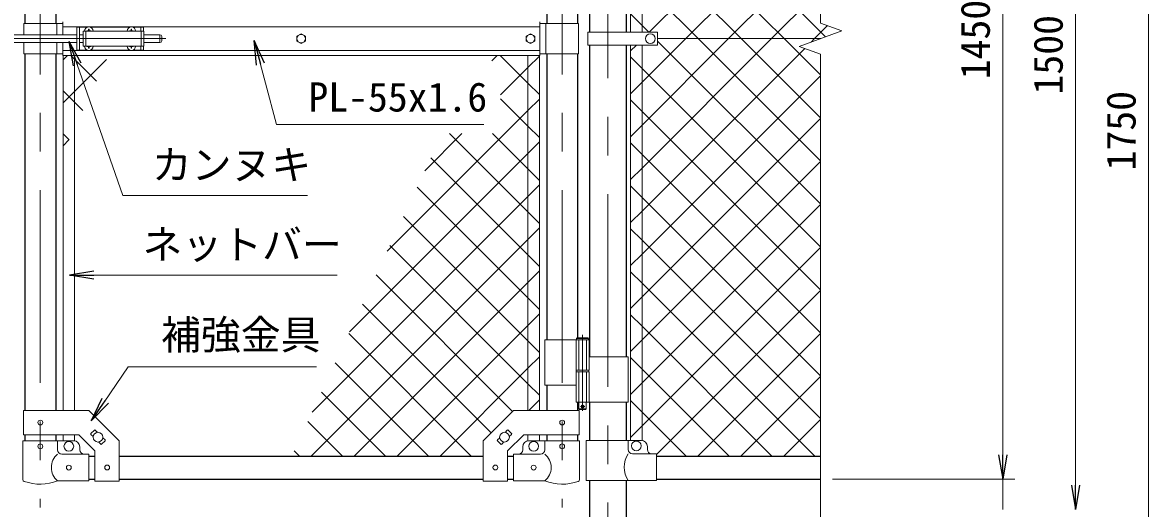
# Model space of a CAD drawing. Units: millimetres, scale not verified. Extents: x -4200 to 4200, y -2970 to 2970.
# Drawn here: x -2565 to -712, y -537 to 263 of the extents above; entities that cross this region are included whole.
import ezdxf
from ezdxf.enums import TextEntityAlignment as Align

# ---------------------------------------------------------------- set-up
doc = ezdxf.new("R2010")
doc.units = ezdxf.units.MM
doc.header["$LTSCALE"] = 10
doc.linetypes.add('DASHED', pattern=[7.5, 6, -1.5])
doc.linetypes.add('USER1', pattern=[50.8, 31.75, -6.35, 6.35, -6.35])
for name, color, linetype, lineweight in [('0-1_D-BMK', 2, 'USER1', 13), ('0-2_D-STR1', 1, 'Continuous', 25), ('0-3_D-STR3', 3, 'Continuous', 13), ('0-7_D-STR-DIM', 7, 'Continuous', 13), ('0-A_D-STR-TXT', 7, 'Continuous', 13), ('0-B_D-STR2', 7, 'Continuous', 13)]:
    doc.layers.add(name, color=color, linetype=linetype, lineweight=lineweight)
doc.layers.add('0-8_0', color=7, linetype='Continuous')
doc.styles.add('ＭＳ ゴシック', font='')
doc.styles.get('ＭＳ ゴシック').set_extended_font_data('MS Gothic')

# ---------------------------------------------------------------- blocks, each defined once
blk = doc.blocks.new('_Open')
at = {"layer": '0-8_0'}
blk.add_line((-10, 1.667), (0, 0), dxfattribs=at)
blk.add_lwpolyline([(-10, -1.667), (0, 0), (-10, 0)], dxfattribs=at)

msp = doc.modelspace()

# ---------------------------------------------------------------- linework, layer by layer
at = {"layer": '0-1_D-BMK'}
for p, q in [((-2535.9, 1003.1), (-2535.9, -535.29)), ((-1676.7, 1003.1), (-1676.7, -535.29)), ((-1601.55, 996.61), (-1601.55, -799.21)), ((-2646.59, 236.37), (-2326.59, 236.37)), ((-1643.14, -251.21), (-1643.14, -376.1)), ((-1646.76, -369.13), (-1639.51, -369.13))]:
    msp.add_line(p, q, dxfattribs=at)
at = {"layer": '0-2_D-STR1'}
for p, q in [((-2561.3, 848.32), (-2561.3, 261.37)), ((-2510.5, 848.32), (-2510.5, 261.37)), ((-1702.1, 731.87), (-1702.1, 261.37)), ((-1651.3, 703.87), (-1651.3, 261.37)), ((-1631.8, 703.87), (-1631.8, 246.87)), ((-1571.3, 703.87), (-1571.3, 246.87)), ((-1631.8, 225.87), (-1631.8, -287.13)), ((-1571.3, 225.87), (-1571.3, -287.13)), ((-2561.3, 211.37), (-2561.3, -375.58)), ((-2510.5, 211.37), (-2510.5, -375.58)), ((-1702.1, 211.37), (-1702.1, -259.13)), ((-1651.3, 211.37), (-1651.3, -256.13)), ((-1702.1, -334.13), (-1702.1, -375.58)), ((-1651.3, -362.13), (-1651.3, -375.58)), ((-1631.8, -362.13), (-1631.8, -424.93)), ((-1571.3, -362.13), (-1571.3, -424.93)), ((-2561.3, -415.58), (-2561.3, -425.63)), ((-2510.5, -415.58), (-2510.5, -425.63)), ((-1702.1, -415.58), (-1702.1, -425.63)), ((-1651.3, -415.58), (-1651.3, -425.63)), ((-2455.9, -450.63), (-2445.9, -450.63)), ((-2405.9, -450.63), (-1806.7, -450.63)), ((-1766.7, -450.63), (-1756.7, -450.63)), ((-1521.55, -450.63), (-1251.55, -450.63)), ((-2455.9, -488.63), (-2445.9, -488.63)), ((-2405.9, -488.63), (-1806.7, -488.63)), ((-1766.7, -488.63), (-1756.7, -488.63)), ((-1631.8, -490.93), (-1631.8, -788.63)), ((-1571.3, -490.93), (-1571.3, -788.63)), ((-1521.55, -488.63), (-1251.55, -488.63))]:
    msp.add_line(p, q, dxfattribs=at)
at = {"layer": '0-3_D-STR3'}
for p, q in [((-1564.05, 899.07), (-1564.05, 246.87)), ((-1545.05, 899.07), (-1545.05, 246.87)), ((-2562.9, 261.37), (-2562.9, 242.87)), ((-2562.9, 261.37), (-2498.8, 261.37)), ((-2508.9, 261.37), (-2508.9, 242.87)), ((-2498.8, 242.87), (-2498.8, 263.87)), ((-1713.8, 208.87), (-1713.8, 263.87)), ((-1649.7, 261.37), (-1713.8, 261.37)), ((-1703.7, 261.37), (-1703.7, 211.37)), ((-1649.7, 261.37), (-1649.7, 211.37)), ((-2599.25, 242.87), (-2475.9, 242.87)), ((-2498.8, 255.87), (-1713.8, 255.87)), ((-2475.9, 255.37), (-2475.9, 217.37)), ((-2475.9, 255.37), (-2458.49, 255.37)), ((-2471.4, 255.37), (-2471.4, 217.37)), ((-2471.4, 242.87), (-2465.4, 242.87)), ((-2465.4, 248.87), (-2465.4, 223.87)), ((-2465.4, 248.87), (-2365.4, 248.87)), ((-2457.75, 249.28), (-2459.05, 249.26)), ((-2459.05, 249.26), (-2459.05, 248.87)), ((-2456.29, 252.02), (-2456.31, 250.72)), ((-2456.29, 252.02), (-2455.5, 252.02)), ((-2455.5, 252.02), (-2455.48, 250.72)), ((-2453.3, 255.37), (-2388.49, 255.37)), ((-2387.75, 249.28), (-2389.05, 249.26)), ((-2389.05, 249.26), (-2389.05, 248.87)), ((-2386.29, 252.02), (-2386.31, 250.72)), ((-2386.29, 252.02), (-2385.5, 252.02)), ((-2385.5, 252.02), (-2385.48, 250.72)), ((-2384.04, 249.28), (-2382.75, 249.26)), ((-2383.3, 255.37), (-2365.9, 255.37)), ((-2382.75, 249.26), (-2382.75, 248.87)), ((-2370.4, 255.37), (-2370.4, 248.87)), ((-2365.9, 255.37), (-2365.9, 248.87)), ((-2365.4, 248.87), (-2365.4, 223.87)), ((-2365.4, 242.87), (-2338.9, 242.87)), ((-2338.9, 242.87), (-2338.9, 229.87)), ((-1634.35, 246.87), (-1634.35, 225.87)), ((-1634.35, 246.87), (-1519.55, 246.87)), ((-1519.55, 246.87), (-1519.55, 225.87)), ((-2599.25, 229.87), (-2475.9, 229.87)), ((-2562.9, 229.87), (-2562.9, 211.37)), ((-2508.9, 229.87), (-2508.9, 211.37)), ((-2498.8, 208.87), (-2498.8, 229.87)), ((-2471.4, 229.87), (-2465.4, 229.87)), ((-2465.4, 223.87), (-2365.4, 223.87)), ((-2459.05, 223.47), (-2459.05, 223.87)), ((-2457.75, 223.45), (-2459.05, 223.47)), ((-2454.04, 223.45), (-2452.75, 223.47)), ((-2452.75, 223.47), (-2452.75, 223.87)), ((-2389.05, 223.47), (-2389.05, 223.87)), ((-2387.75, 223.45), (-2389.05, 223.47)), ((-2384.04, 223.45), (-2382.75, 223.47)), ((-2382.75, 223.47), (-2382.75, 223.87)), ((-2370.4, 223.87), (-2370.4, 217.37)), ((-2365.9, 223.87), (-2365.9, 217.37)), ((-2365.4, 229.87), (-2338.9, 229.87)), ((-2335.9, 239.87), (-2335.9, 232.87)), ((-1634.35, 225.87), (-1519.55, 225.87)), ((-1564.05, -424.93), (-1564.05, 225.87)), ((-1545.05, -424.93), (-1545.05, 225.87)), ((-1251.55, 236.37), (-1519.55, 236.37)), ((-2562.9, 211.37), (-2498.8, 211.37)), ((-2498.8, 216.87), (-1713.8, 216.87)), ((-2498.8, 208.87), (-1713.8, 208.87)), ((-2498.4, 208.87), (-2498.4, -375.58)), ((-2479.4, 208.87), (-2479.4, -375.58)), ((-2475.9, 217.37), (-2458.49, 217.37)), ((-2456.29, 220.72), (-2456.31, 222.01)), ((-2456.29, 220.72), (-2455.5, 220.72)), ((-2455.5, 220.72), (-2455.48, 222.01)), ((-2453.3, 217.37), (-2388.49, 217.37)), ((-2386.29, 220.72), (-2386.31, 222.01)), ((-2386.29, 220.72), (-2385.5, 220.72)), ((-2385.5, 220.72), (-2385.48, 222.01)), ((-2383.3, 217.37), (-2365.9, 217.37)), ((-1733.2, 208.87), (-1733.2, -375.58)), ((-1714.2, 208.87), (-1714.2, -375.58)), ((-1649.7, 211.37), (-1713.8, 211.37)), ((-1705.25, -259.13), (-1705.25, -334.13)), ((-1705.25, -259.13), (-1632.34, -259.13)), ((-1653.94, -259.13), (-1653.94, -309.13)), ((-1633.14, -257.13), (-1653.14, -257.13)), ((-1652.14, -256.13), (-1634.14, -256.13)), ((-1633.14, -257.13), (-1634.14, -256.13)), ((-1633.14, -257.13), (-1633.14, -259.13)), ((-1632.34, -259.13), (-1632.34, -309.13)), ((-1632.34, -287.13), (-1568, -287.13)), ((-1568, -287.13), (-1568, -362.13)), ((-1653.94, -309.13), (-1632.34, -309.13)), ((-1653.94, -312.13), (-1632.34, -312.13)), ((-1653.94, -312.13), (-1653.94, -362.13)), ((-1653.64, -309.13), (-1653.64, -312.13)), ((-1653.64, -312.13), (-1632.64, -312.13)), ((-1632.64, -309.13), (-1632.64, -312.13)), ((-1632.34, -312.13), (-1632.34, -362.13)), ((-1705.25, -334.13), (-1654.05, -334.13)), ((-1653.94, -362.13), (-1568, -362.13)), ((-1649.14, -362.13), (-1649.14, -373.13)), ((-2563.6, -415.58), (-2563.6, -375.58)), ((-1648.14, -374.13), (-1649.14, -373.13)), ((-1649, -415.58), (-1649, -375.58)), ((-1648.14, -374.13), (-1638.14, -374.13)), ((-1638.14, -374.13), (-1637.14, -373.13)), ((-2564.45, -425.63), (-2507.35, -425.63)), ((-2564.45, -425.63), (-2564.45, -489.33)), ((-2563.6, -415.58), (-2472.46, -415.58)), ((-2507.35, -425.63), (-2507.35, -440.63)), ((-2507.35, -425.63), (-2480.9, -425.63)), ((-2498.4, -415.58), (-2498.4, -425.63)), ((-2479.4, -415.58), (-2479.4, -425.63)), ((-2472.46, -415.58), (-2445.9, -442.15)), ((-2452.56, -413.57), (-2446.91, -407.92)), ((-2452.56, -414.99), (-2448.85, -418.7)), ((-2445.49, -407.92), (-2441.78, -411.63)), ((-2434.89, -431.25), (-2429.23, -425.59)), ((-2432.94, -420.46), (-2429.23, -424.18)), ((-2405.9, -491.83), (-2405.9, -425.58)), ((-1806.7, -491.83), (-1806.7, -425.58)), ((-1779.65, -420.46), (-1783.36, -424.18)), ((-1777.71, -431.25), (-1783.36, -425.59)), ((-1767.1, -407.92), (-1770.82, -411.63)), ((-1740.13, -415.58), (-1766.7, -442.15)), ((-1760.03, -413.57), (-1765.69, -407.92)), ((-1760.03, -414.99), (-1763.74, -418.7)), ((-1649, -415.58), (-1740.13, -415.58)), ((-1733.2, -415.58), (-1733.2, -425.63)), ((-1705.25, -425.63), (-1731.7, -425.63)), ((-1714.2, -415.58), (-1714.2, -425.63)), ((-1648.15, -425.63), (-1705.25, -425.63)), ((-1705.25, -425.63), (-1705.25, -440.63)), ((-1648.15, -425.63), (-1648.15, -489.33)), ((-1637.25, -424.93), (-1546.55, -424.93)), ((-1637.25, -424.93), (-1637.25, -490.93)), ((-1568.15, -424.93), (-1568.15, -439.93)), ((-2470.9, -440.63), (-2470.9, -435.63)), ((-2445.9, -491.83), (-2445.9, -442.15)), ((-2440.02, -427.53), (-2436.3, -431.25)), ((-1772.58, -427.53), (-1776.29, -431.25)), ((-1766.7, -491.83), (-1766.7, -442.15)), ((-1741.7, -440.63), (-1741.7, -435.63)), ((-1536.55, -434.93), (-1536.55, -439.93)), ((-2455.9, -447.63), (-2500.35, -447.63)), ((-2455.9, -491.63), (-2455.9, -447.63)), ((-1756.7, -447.63), (-1712.25, -447.63)), ((-1756.7, -491.63), (-1756.7, -447.63)), ((-1561.15, -446.93), (-1521.55, -446.93)), ((-1521.55, -446.93), (-1521.55, -490.93)), ((-2455.9, -491.63), (-2507.35, -491.63)), ((-2445.9, -491.83), (-2405.9, -491.83)), ((-1766.7, -491.83), (-1806.7, -491.83)), ((-1756.7, -491.63), (-1705.25, -491.63)), ((-1637.25, -490.93), (-1521.55, -490.93))]:
    msp.add_line(p, q, dxfattribs=at)
at = {"layer": '0-3_D-STR3', "linetype": 'DASHED'}
for p, q in [((-2460.9, 248.87), (-2460.9, 223.87)), ((-2369.9, 248.87), (-2369.9, 223.87)), ((-1649.44, -259.13), (-1649.44, -309.13)), ((-1636.84, -259.13), (-1636.84, -309.13)), ((-1649.44, -312.13), (-1649.44, -362.13)), ((-1636.84, -312.13), (-1636.84, -362.13))]:
    msp.add_line(p, q, dxfattribs=at)
at = {"layer": '0-3_D-STR3'}
for points in [[(-2454.04, 249.28), (-2452.75, 249.26), (-2452.75, 248.87)], [(-1652.14, -256.13), (-1653.14, -257.13), (-1653.14, -259.13)], [(-1637.14, -362.13), (-1637.14, -373.13), (-1649.14, -373.13)], [(-2563.6, -375.58), (-2455.9, -375.58), (-2405.9, -425.58)], [(-1649, -375.58), (-1756.7, -375.58), (-1806.7, -425.58)]]:
    msp.add_lwpolyline(points, dxfattribs=at)
for points in [[(-2106.3, 244.47), (-2113.31, 240.42), (-2113.31, 232.32), (-2106.3, 228.27), (-2099.28, 232.32), (-2099.28, 240.42)], [(-1728.8, 244.47), (-1735.81, 240.42), (-1735.81, 232.32), (-1728.8, 228.27), (-1721.78, 232.32), (-1721.78, 240.42)]]:
    msp.add_lwpolyline(points, close=True, dxfattribs=at)
for centre, radius in [((-2106.3, 236.37), 7.03), ((-1728.8, 236.37), 7.03), ((-1531.55, 236.37), 8), ((-1643.14, -369.13), 2.5), ((-2535.9, -395.58), 4), ((-1676.7, -395.58), 4), ((-2440.9, -419.58), 8), ((-1771.7, -419.58), 8), ((-1554.55, -433.93), 8), ((-2535.9, -434.63), 4), ((-2488.9, -434.63), 8), ((-1723.7, -434.63), 8), ((-1676.7, -434.63), 4), ((-2488.9, -469.63), 4), ((-2425.9, -469.58), 4), ((-1786.7, -469.58), 4), ((-1723.7, -469.63), 4)]:
    msp.add_circle(centre, radius, dxfattribs=at)
for centre, radius, start, end in [((-2455.9, 248.87), 7, 0, 180), ((-2457.8, 250.77), 1.49, 270, 0), ((-2453.99, 250.77), 1.49, 180, 270), ((-2385.9, 248.87), 7, 0, 180), ((-2387.8, 250.77), 1.49, 270, 0), ((-2383.99, 250.77), 1.49, 180, 270), ((-2338.9, 239.87), 3, 0, 90), ((-2455.9, 223.87), 7, 180, 0), ((-2457.8, 221.96), 1.49, 0, 90), ((-2453.99, 221.96), 1.49, 90, 180), ((-2385.9, 223.87), 7, 180, 0), ((-2387.8, 221.96), 1.49, 0, 90), ((-2383.99, 221.96), 1.49, 90, 180), ((-2338.9, 232.87), 3, 270, 0), ((-2446.2, -408.62), 1, 45, 135), ((-1766.39, -408.62), 1, 45, 135), ((-2480.9, -435.63), 10, 0, 90), ((-2451.86, -414.28), 1, 135, 225), ((-2429.94, -424.89), 1, 315, 45), ((-1782.66, -424.89), 1, 135, 225), ((-1760.74, -414.28), 1, 315, 45), ((-1731.7, -435.63), 10, 90, 180), ((-1546.55, -434.93), 10, 0, 90), ((-2500.35, -440.63), 7, 180, 270), ((-2463.9, -440.63), 7, 180, 270), ((-2435.59, -430.54), 1, 225, 315), ((-1777, -430.54), 1, 225, 315), ((-1748.7, -440.63), 7, 270, 0), ((-1712.25, -440.63), 7, 270, 0), ((-1561.15, -439.93), 7, 180, 270), ((-1529.55, -439.93), 7, 180, 270), ((-2489.15, -469.63), 28.55, 129.59418, 230.40582), ((-1723.44, -469.63), 28.55, 309.59418, 50.40582), ((-1533.93, -468.93), 40.68, 147.25964, 212.74036), ((-2561.15, -489.33), 3.3, 180, 250.77949), ((-2535.9, -416.9), 80, 250.77949, 290.9084), ((-1676.7, -416.9), 80, 249.0916, 289.22051), ((-1651.45, -489.33), 3.3, 289.22051, 0)]:
    msp.add_arc(centre, radius, start, end, dxfattribs=at)
at = {"layer": '0-7_D-STR-DIM'}
for p, q in [((-1251.55, 262.02), (-1251.55, 1024.37)), ((-951.55, -448.63), (-951.55, 921.37)), ((-831.55, -498.63), (-831.55, 921.37)), ((-711.55, -748.63), (-711.55, 921.37)), ((-1216.31, 249.19), (-1251.55, 262.02)), ((-1286.78, 223.54), (-1216.31, 249.19)), ((-1251.55, 210.72), (-1286.78, 223.54)), ((-1251.55, -631.63), (-1251.55, 210.72)), ((-951.55, -448.63), (-951.55, -408.63)), ((-1231.55, -488.63), (-931.55, -488.63)), ((-1231.55, -488.63), (-931.55, -488.63)), ((-951.55, -538.63), (-951.55, -488.63))]:
    msp.add_line(p, q, dxfattribs=at)
at = {"layer": '0-A_D-STR-TXT'}
msp.add_line((-2047.05, -152.73), (-2485.64, -152.73), dxfattribs=at)
for points in [[(-2096.19, -21.8), (-2400.16, -21.8), (-2487.6, 229.95)], [(-1805.77, 95.22), (-2147.05, 95.22), (-2183.27, 231.26)], [(-2080.99, -304.05), (-2391.05, -304.05), (-2450.76, -391.19)]]:
    msp.add_lwpolyline(points, dxfattribs=at)
at = {"layer": '0-B_D-STR2'}
for p, q in [((-1533.64, 246.87), (-1251.55, 528.96)), ((-1311.28, 236.37), (-1545.05, 470.13)), ((-1473.43, 236.37), (-1251.55, 458.25)), ((-1382, 236.37), (-1545.05, 399.42)), ((-1402.72, 236.37), (-1251.55, 387.54)), ((-1452.71, 236.37), (-1545.05, 328.71)), ((-1332.01, 236.37), (-1251.55, 316.83)), ((-1564.05, 216.46), (-1554.64, 225.87)), ((-1545.05, 164.75), (-1473.43, 236.37)), ((-1545.05, 94.04), (-1402.72, 236.37)), ((-1545.05, 23.33), (-1332.01, 236.37)), ((-1251.55, -35.5), (-1519.55, 232.5)), ((-1251.55, 35.21), (-1452.71, 236.37)), ((-1251.55, 105.92), (-1382, 236.37)), ((-1251.55, 176.63), (-1311.28, 236.37)), ((-2498.4, 201.35), (-2490.88, 208.87)), ((-1792.64, 200), (-1783.77, 208.87)), ((-1545.05, 187.29), (-1564.05, 206.29)), ((-1251.55, -106.21), (-1545.05, 187.29)), ((-1545.05, -118.09), (-1251.55, 175.41)), ((-1564.05, 145.75), (-1545.05, 164.75)), ((-1733.2, 118.02), (-1714.2, 137.02)), ((-1545.05, 116.58), (-1564.05, 135.58)), ((-1964.81, -113.59), (-1733.2, 118.02)), ((-1251.55, -176.92), (-1545.05, 116.58)), ((-1564.05, 75.04), (-1545.05, 94.04)), ((-1545.05, -188.8), (-1251.55, 104.7)), ((-2488.51, 70.09), (-2498.4, 79.98)), ((-1903.02, 18.91), (-1841.93, 80)), ((-1733.2, -48.83), (-1862.02, 80)), ((-1733.2, 21.88), (-1791.31, 80)), ((-2498.4, 59.93), (-2488.75, 69.58)), ((-1733.2, 47.31), (-1714.2, 66.31)), ((-1545.05, 45.86), (-1564.05, 64.86)), ((-2026.59, -246.08), (-1733.2, 47.31)), ((-1733.2, -119.54), (-1893.04, 40.31)), ((-1251.55, -247.64), (-1545.05, 45.86)), ((-1714.2, 2.88), (-1733.2, 21.88)), ((-1564.05, 4.33), (-1545.05, 23.33)), ((-1545.05, -259.51), (-1251.55, 33.99)), ((-1733.2, -190.25), (-1915.53, -7.92)), ((-1733.2, -23.4), (-1714.2, -4.4)), ((-1545.05, -24.85), (-1564.05, -5.85)), ((-2088.37, -378.57), (-1733.2, -23.4)), ((-1251.55, -318.35), (-1545.05, -24.85)), ((-1545.05, -330.22), (-1251.55, -36.72)), ((-1714.2, -67.83), (-1733.2, -48.83)), ((-1733.2, -260.96), (-1938.02, -56.14)), ((-1733.2, -94.11), (-1714.2, -75.11)), ((-1545.05, -95.56), (-1564.05, -76.56)), ((-2089.72, -450.63), (-1733.2, -94.11)), ((-1733.2, -331.67), (-1960.5, -104.36)), ((-1251.55, -389.06), (-1545.05, -95.56)), ((-1545.05, -400.93), (-1251.55, -107.43)), ((-1714.2, -138.54), (-1733.2, -119.54)), ((-1564.05, -137.09), (-1545.05, -118.09)), ((-1733.2, -164.82), (-1714.2, -145.82)), ((-1545.05, -166.27), (-1564.05, -147.27)), ((-2019.01, -450.63), (-1733.2, -164.82)), ((-1758.35, -377.23), (-1982.99, -152.59)), ((-1260.68, -450.63), (-1545.05, -166.27)), ((-1521.55, -448.14), (-1251.55, -178.14)), ((-1793.7, -412.59), (-2005.48, -200.81)), ((-1714.2, -209.25), (-1733.2, -190.25)), ((-1564.05, -207.8), (-1545.05, -188.8)), ((-1733.2, -235.53), (-1714.2, -216.53)), ((-1545.05, -236.98), (-1564.05, -217.98)), ((-1948.3, -450.63), (-1733.2, -235.53)), ((-1331.39, -450.63), (-1545.05, -236.98)), ((-1826.37, -450.63), (-2027.97, -249.03)), ((-1453.32, -450.63), (-1251.55, -248.85)), ((-1714.2, -279.96), (-1733.2, -260.96)), ((-1564.05, -278.51), (-1545.05, -259.51)), ((-1733.2, -306.24), (-1714.2, -287.24)), ((-1545.05, -307.69), (-1564.05, -288.69)), ((-1897.08, -450.63), (-2050.45, -297.26)), ((-1877.59, -450.63), (-1733.2, -306.24)), ((-1402.1, -450.63), (-1545.05, -307.69)), ((-1714.2, -350.67), (-1733.2, -331.67)), ((-1564.05, -349.22), (-1545.05, -330.22)), ((-1382.61, -450.63), (-1251.55, -319.57)), ((-1967.79, -450.63), (-2072.94, -345.48)), ((-1731.83, -375.58), (-1714.2, -357.95)), ((-1545.05, -378.4), (-1564.05, -359.4)), ((-1472.81, -450.63), (-1545.05, -378.4)), ((-2038.5, -450.63), (-2095.43, -393.7)), ((-1564.05, -419.93), (-1545.05, -400.93)), ((-1311.9, -450.63), (-1251.55, -390.28)), ((-2109.21, -450.63), (-2117.91, -441.93)), ((-1806.88, -450.63), (-1806.7, -450.45))]:
    msp.add_line(p, q, dxfattribs=at)
for points in [[(-1243.5, 239.3), (-1545.05, 540.84), (-1564.05, 559.84)], [(-1533.92, 246.87), (-1545.05, 258), (-1564.05, 277)], [(-1266.88, 230.79), (-1261.3, 236.37), (-1239.89, 257.78)], [(-2443.54, 166.54), (-2479.4, 202.4), (-2485.87, 208.87)], [(-1714.2, 144.3), (-1733.2, 163.3), (-1778.76, 208.87)], [(-1778.05, 143.88), (-1733.2, 188.73), (-1714.2, 207.73)], [(-1564.05, -66.38), (-1545.05, -47.38), (-1277.5, 220.16)], [(-2498.4, 130.64), (-2479.4, 149.64), (-2426.96, 202.07)], [(-2466.02, 118.31), (-2479.4, 131.69), (-2498.4, 150.69)], [(-1714.2, 73.59), (-1733.2, 92.59), (-1778.05, 137.45)]]:
    msp.add_lwpolyline(points, dxfattribs=at)

# ---------------------------------------------------------------- block references
at = {"layer": '0-7_D-STR-DIM', "xscale": 4, "yscale": 4, "rotation": 270}
for p in [(-951.55, -488.63), (-951.55, -488.63), (-831.55, -538.63)]:
    msp.add_blockref('_Open', p, dxfattribs=at)
at = {"layer": '0-A_D-STR-TXT', "xscale": 4, "yscale": 4}
for p, rotation in [((-2488.26, 231.84), 109.15293), ((-2183.78, 233.19), 104.91069), ((-2487.64, -152.73), 180), ((-2451.89, -392.84), 235.58239)]:
    msp.add_blockref('_Open', p, dxfattribs=dict(at, rotation=rotation))

# ---------------------------------------------------------------- texts
at = {"layer": '0-7_D-STR-DIM', "style": 'ＭＳ ゴシック'}
for s, p in [('1450', (-958.29, 169.47)), ('1500', (-838.29, 144.47)), ('1750', (-718.29, 19.47))]:
    msp.add_text(s, height=48.09, rotation=90, dxfattribs=at).set_placement(p, align=Align.BOTTOM_LEFT)
at = {"layer": '0-A_D-STR-TXT', "style": 'ＭＳ ゴシック'}
for s, p in [('PL-55x1.6', (-2094.6, 101.97)), ('カンヌキ', (-2352.29, -9.73)), ('ネットバー', (-2367.61, -140.78)), ('補強金具', (-2337.08, -289.43))]:
    msp.add_text(s, height=48.09, dxfattribs=at).set_placement(p, align=Align.BOTTOM_LEFT)

doc.saveas('drawing.dxf')
